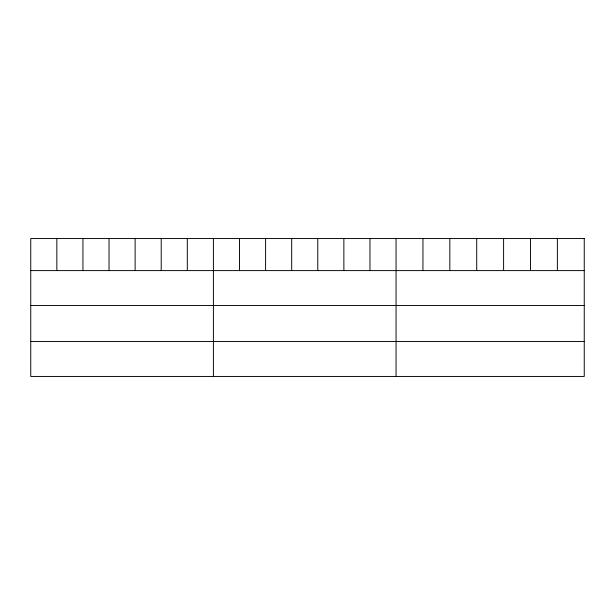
<?xml version="1.0" encoding="UTF-8"?>
<svg xmlns="http://www.w3.org/2000/svg" width="615" height="615" viewBox="0 0 615 615"><rect width="100%" height="100%" fill="white"/><g stroke="black" fill="none" stroke-linecap="round" stroke-linejoin="round"><path stroke-width="0.92" d="M30.75 270.6L584.25 270.6M30.75 305.532L584.25 305.532M30.75 341.517L584.25 341.517M557.367 238.551L557.367 270.6M530.484 238.551L530.484 270.6M503.6 238.551L503.6 270.6M476.71 238.551L476.71 270.6M449.826 238.551L449.826 270.6M422.943 238.551L422.943 270.6M396.06 238.551L396.06 376.449M369.969 238.551L369.969 270.6M343.87 238.551L343.87 270.6M317.778 238.551L317.778 270.6M291.687 238.551L291.687 270.6M265.595 238.551L265.595 270.6M239.496 238.551L239.496 270.6M213.405 238.551L213.405 376.449M187.314 238.551L187.314 270.6M161.215 238.551L161.215 270.6M135.123 238.551L135.123 270.6M109.032 238.551L109.032 270.6M82.94 238.551L82.94 270.6M56.841 238.551L56.841 270.6M584.25 238.551L30.75 238.551L30.75 376.449L584.25 376.449L584.25 238.551"/></g></svg>
